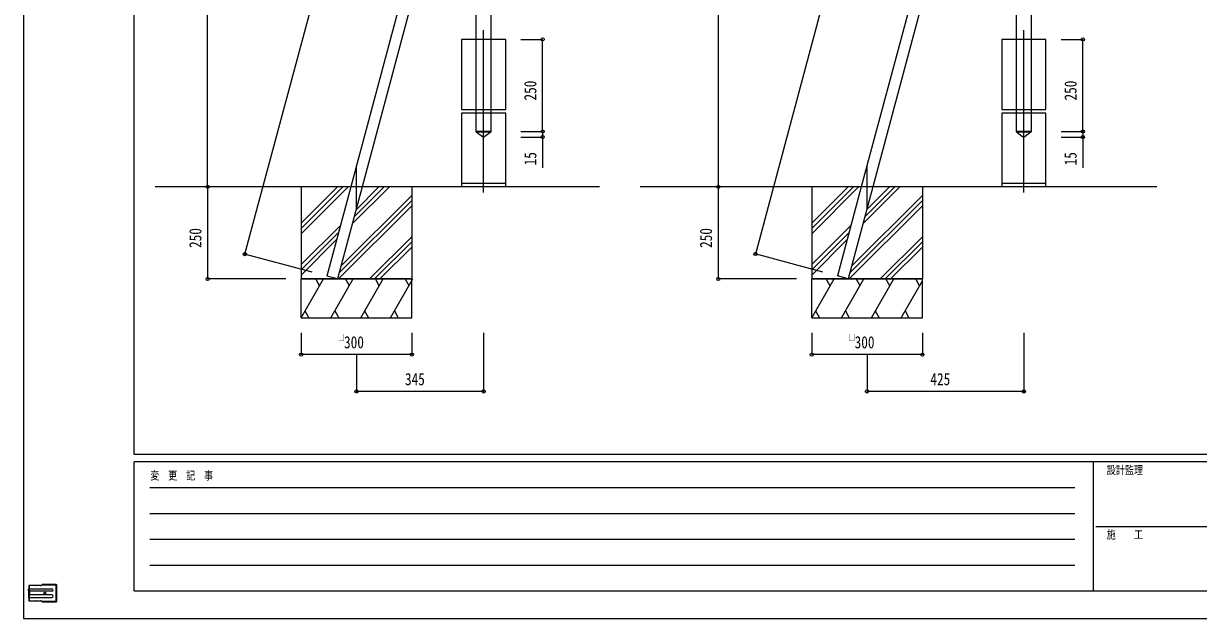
# Model space of a CAD drawing. Units: millimetres, scale not verified. Extents: x -4205 to 4205, y -2970 to 2970.
# Drawn here: x -4205 to -1020, y -2970 to -1356 of the extents above; entities that cross this region are included whole.
import ezdxf
from ezdxf.enums import TextEntityAlignment as Align

# ---------------------------------------------------------------- set-up
doc = ezdxf.new("R2010")
doc.units = ezdxf.units.MM
doc.header["$LTSCALE"] = 16
for name, color, linetype in [('0-3_YKK_13', 4, 'Continuous'), ('0-4_YKK_A1', 4, 'Continuous'), ('0-5_YKK_D', 6, 'Continuous'), ('0-6_YKK_ZWAK', 7, 'Continuous')]:
    doc.layers.add(name, color=color, linetype=linetype)
doc.styles.add('ＭＳ ゴシック', font='')
doc.styles.get('ＭＳ ゴシック').set_extended_font_data('MS Gothic')

msp = doc.modelspace()

# ---------------------------------------------------------------- linework, layer by layer
at = {"layer": '0-3_YKK_13'}
for p, q in [((-4191.77, -2895.12), (-4191.77, -2890.12)), ((-4173.48, -2880.12), (-4190.77, -2880.12)), ((-4190.77, -2880.12), (-4190.77, -2889.12)), ((-4190.77, -2889.12), (-4128.07, -2889.12)), ((-4128.07, -2896.12), (-4190.77, -2896.12)), ((-4190.77, -2906.12), (-4190.77, -2896.12)), ((-4189.77, -2891.12), (-4189.77, -2894.12)), ((-4188.77, -2890.12), (-4188.77, -2880.12)), ((-4188.77, -2895.12), (-4188.77, -2907.12)), ((-4158.48, -2880.12), (-4172.06, -2880.12)), ((-4156.77, -2880.12), (-4157.06, -2880.12)), ((-4156.77, -2880.12), (-4154.27, -2877.62)), ((-4117.27, -2879.62), (-4156.27, -2879.62)), ((-4116.27, -2877.62), (-4154.27, -2877.62)), ((-4116.27, -2921.62), (-4116.27, -2880.62)), ((-4114.27, -2922.62), (-4114.27, -2879.62)), ((-4191.77, -2907.12), (-4191.77, -2912.12)), ((-4128.07, -2906.12), (-4190.77, -2906.12)), ((-4190.77, -2913.12), (-4190.77, -2922.12)), ((-4190.77, -2913.12), (-4128.07, -2913.12)), ((-4190.77, -2922.12), (-4173.48, -2922.12)), ((-4189.77, -2908.12), (-4189.77, -2911.12)), ((-4188.77, -2922.12), (-4188.77, -2912.12)), ((-4172.06, -2922.12), (-4158.48, -2922.12)), ((-4157.06, -2922.12), (-4156.77, -2922.12)), ((-4154.27, -2924.62), (-4156.77, -2922.12)), ((-4156.27, -2922.62), (-4117.27, -2922.62)), ((-4154.27, -2924.62), (-4116.27, -2924.62))]:
    msp.add_line(p, q, dxfattribs=at)
msp.add_circle((-4147.07, -2901.12), 2.25, dxfattribs=at)
for centre, radius, start, end in [((-4190.77, -2890.12), 1, 90, 180), ((-4190.77, -2895.12), 1, 180, 270), ((-4188.77, -2891.12), 1, 90, 180), ((-4188.77, -2894.12), 1, 180, 270), ((-4172.77, -2879.42), 1, 224.427, 315.573), ((-4157.77, -2879.42), 1, 224.427, 315.573), ((-4128.07, -2892.62), 3.5, 270, 90), ((-4117.27, -2880.62), 1, 0, 90), ((-4116.27, -2879.62), 2, 0, 90), ((-4190.77, -2907.12), 1, 90, 180), ((-4190.77, -2912.12), 1, 180, 270), ((-4188.77, -2908.12), 1, 90, 180), ((-4188.77, -2911.12), 1, 180, 270), ((-4172.77, -2922.82), 1, 44.427, 135.573), ((-4157.77, -2922.82), 1, 44.427, 135.573), ((-4128.07, -2909.62), 3.5, 270, 90), ((-4117.27, -2921.62), 1, 270, 0), ((-4116.27, -2922.62), 2, 270, 0)]:
    msp.add_arc(centre, radius, start, end, dxfattribs=at)
at = {"layer": '0-4_YKK_A1'}
for p, q in [((-1513.08, -1399.06), (-1513.08, 519.44)), ((-2977.7, -1399.06), (-2977.7, 119.44)), ((-2937.7, 119.94), (-2937.7, -1399.06)), ((-1551.46, -372.71), (-1933.65, -1799.06)), ((-1531.48, -414.06), (-1902.59, -1799.06)), ((-3016.08, -672.71), (-3317.89, -1799.06)), ((-2996.1, -714.06), (-3286.83, -1799.06)), ((-2897.7, -1399.06), (-3017.7, -1399.06)), ((-2977.7, -1649.06), (-2977.7, -1399.06)), ((-2957.7, -1814.06), (-2957.7, -1374.11)), ((-2937.7, -1399.06), (-2937.7, -1649.06)), ((-2897.7, -1589.06), (-2897.7, -1399.06)), ((-1433.08, -1399.06), (-1553.08, -1399.06)), ((-1513.08, -1649.06), (-1513.08, -1399.06)), ((-1493.08, -1814.06), (-1493.08, -1374.11)), ((-1433.08, -1589.06), (-1433.08, -1399.06)), ((-3017.7, -1599.06), (-3017.7, -1799.06)), ((-2957.7, -1599.06), (-3017.7, -1599.06)), ((-1553.08, -1599.06), (-1553.08, -1799.06)), ((-1493.08, -1599.06), (-1553.08, -1599.06)), ((-2939.22, -1649.06), (-2979.22, -1649.06)), ((-2977.9, -1650.06), (-2961.02, -1662.8)), ((-2937.5, -1650.06), (-2954.39, -1662.8)), ((-1513.28, -1650.06), (-1496.4, -1662.8)), ((-1473.08, -1649.06), (-1513.08, -1649.06)), ((-1472.88, -1650.06), (-1489.77, -1662.8)), ((-3302.36, -1857.09), (-3302.36, -1741.04)), ((-3302.36, -1857.09), (-3302.36, -1741.04)), ((-1918.12, -1857.09), (-1918.12, -1741.04)), ((-2643.11, -1799.06), (-3848.44, -1799.06)), ((-3452.36, -1799.06), (-3452.36, -2049.06)), ((-3452.36, -1897.91), (-3353.51, -1799.06)), ((-3452.36, -1912.05), (-3339.37, -1799.06)), ((-3452.36, -1926.19), (-3325.22, -1799.06)), ((-3317.89, -1799.06), (-3382.79, -2041.3)), ((-3286.83, -1799.06), (-3353.81, -2049.06)), ((-3313.82, -1899.78), (-3213.09, -1799.06)), ((-3308.64, -1880.47), (-3227.23, -1799.06)), ((-3303.46, -1861.15), (-3241.38, -1799.06)), ((-3152.36, -1799.06), (-3152.36, -2049.06)), ((-3017.7, -1789.06), (-2897.7, -1789.06)), ((-1132.8, -1799.06), (-2533.24, -1799.06)), ((-2068.12, -1799.06), (-2068.12, -2049.06)), ((-2068.12, -1897.91), (-1969.27, -1799.06)), ((-2068.12, -1912.05), (-1955.13, -1799.06)), ((-2068.12, -1926.19), (-1940.99, -1799.06)), ((-1933.65, -1799.06), (-1998.44, -2040.86)), ((-1902.59, -1799.06), (-1969.46, -2048.63)), ((-1929.58, -1899.78), (-1828.86, -1799.06)), ((-1924.4, -1880.47), (-1843, -1799.06)), ((-1919.23, -1861.15), (-1857.14, -1799.06)), ((-1768.12, -1799.06), (-1768.12, -2049.06)), ((-1553.08, -1789.06), (-1433.08, -1789.06)), ((-3349.68, -2033.64), (-3152.36, -1836.32)), ((-3344.5, -2014.32), (-3152.36, -1822.17)), ((-1965.45, -2033.64), (-1768.12, -1836.32)), ((-1960.27, -2014.32), (-1768.12, -1822.17)), ((-3350.96, -2049.06), (-3152.36, -1850.46)), ((-1966.73, -2049.06), (-1768.12, -1850.46)), ((-3452.36, -2010.04), (-3345.89, -1903.57)), ((-2068.12, -2010.04), (-1961.65, -1903.57)), ((-3452.36, -2024.18), (-3351.07, -1922.89)), ((-3452.36, -2038.32), (-3356.24, -1942.21)), ((-3267.12, -2049.06), (-3152.36, -1934.3)), ((-2068.12, -2024.18), (-1966.83, -1922.89)), ((-2068.12, -2038.32), (-1972.01, -1942.21)), ((-1882.88, -2049.06), (-1768.12, -1934.3)), ((-3252.97, -2049.06), (-3152.36, -1948.45)), ((-3238.83, -2049.06), (-3152.36, -1962.59)), ((-1868.74, -2049.06), (-1768.12, -1948.45)), ((-1854.6, -2049.06), (-1768.12, -1962.59)), ((-3452.36, -2049.06), (-3152.36, -2049.06)), ((-3452.36, -2154.06), (-3452.36, -2049.06)), ((-3452.36, -2154.06), (-3391.73, -2049.06)), ((-3152.36, -2049.06), (-3452.36, -2049.06)), ((-3402.24, -2067.25), (-3412.74, -2049.06)), ((-3353.81, -2049.06), (-3382.79, -2041.3)), ((-3371.53, -2154.06), (-3310.91, -2049.06)), ((-3321.41, -2067.25), (-3331.91, -2049.06)), ((-3290.7, -2154.06), (-3230.08, -2049.06)), ((-3240.58, -2067.25), (-3251.08, -2049.06)), ((-3209.87, -2154.06), (-3149.25, -2049.06)), ((-3159.75, -2067.25), (-3170.25, -2049.06)), ((-3152.36, -2154.06), (-3152.36, -2049.06)), ((-2068.12, -2049.06), (-1768.12, -2049.06)), ((-2068.12, -2154.06), (-2068.12, -2049.06)), ((-2068.12, -2154.06), (-2007.5, -2049.06)), ((-1768.12, -2049.06), (-2068.12, -2049.06)), ((-2018, -2067.25), (-2028.5, -2049.06)), ((-1969.46, -2048.63), (-1998.44, -2040.86)), ((-1987.29, -2154.06), (-1926.67, -2049.06)), ((-1937.17, -2067.25), (-1947.67, -2049.06)), ((-1906.46, -2154.06), (-1845.84, -2049.06)), ((-1856.34, -2067.25), (-1866.84, -2049.06)), ((-1825.63, -2154.06), (-1768.12, -2054.45)), ((-1775.51, -2067.25), (-1786.01, -2049.06)), ((-1768.12, -2154.06), (-1768.12, -2049.06)), ((-3452.36, -2154.06), (-3152.36, -2154.06)), ((-3441.86, -2135.88), (-3431.36, -2154.06)), ((-3361.03, -2135.88), (-3350.53, -2154.06)), ((-3280.2, -2135.88), (-3269.7, -2154.06)), ((-3199.37, -2135.88), (-3188.87, -2154.06)), ((-2068.12, -2154.06), (-1768.12, -2154.06)), ((-2057.62, -2135.88), (-2047.12, -2154.06)), ((-1976.79, -2135.88), (-1966.29, -2154.06)), ((-1895.96, -2135.88), (-1885.46, -2154.06)), ((-1815.13, -2135.88), (-1804.63, -2154.06))]:
    msp.add_line(p, q, dxfattribs=at)
for points in [[(-1473.08, 523.44), (-1473.08, -1399.06), (-1473.08, -1649.06)], [(-3017.7, -1399.06), (-3017.7, -1589.06), (-2897.7, -1589.06)], [(-1553.08, -1399.06), (-1553.08, -1589.06), (-1433.08, -1589.06)], [(-2897.7, -1799.06), (-2897.7, -1599.06), (-2957.7, -1599.06)], [(-1433.08, -1799.06), (-1433.08, -1599.06), (-1493.08, -1599.06)]]:
    msp.add_lwpolyline(points, dxfattribs=at)
for points in [[(-2937.5, -1650.06), (-2937.5, -1649.06), (-2977.9, -1649.06), (-2977.9, -1650.06)], [(-1472.88, -1650.06), (-1472.88, -1649.06), (-1513.28, -1649.06), (-1513.28, -1650.06)]]:
    msp.add_lwpolyline(points, close=True, dxfattribs=at)
for centre in [(-2957.7, -1659.06), (-1493.08, -1659.06)]:
    msp.add_arc(centre, 5, 228.46355, 311.53645, dxfattribs=at)
at = {"layer": '0-5_YKK_D'}
for p, q in [((-1770.15, -300.65), (-2220.5, -1981.36)), ((-2321.46, -399.06), (-2321.46, -1799.06)), ((-3604.85, -1981.8), (-3234.77, -600.65)), ((-3705.81, -1799.06), (-3705.81, -699.06)), ((-2856.7, -1399.06), (-2796.7, -1399.06)), ((-2797.7, -1649.06), (-2797.7, -1399.06)), ((-1392.08, -1399.06), (-1332.08, -1399.06)), ((-1333.08, -1649.06), (-1333.08, -1399.06)), ((-2856.7, -1649.06), (-2796.7, -1649.06)), ((-2856.7, -1649.06), (-2796.7, -1649.06)), ((-1392.08, -1649.06), (-1332.08, -1649.06)), ((-1392.08, -1649.06), (-1332.08, -1649.06)), ((-2856.7, -1664.06), (-2796.7, -1664.06)), ((-1392.08, -1664.06), (-1332.08, -1664.06)), ((-3705.81, -1799.06), (-3705.81, -2049.06)), ((-2321.46, -1799.06), (-2321.46, -2049.06)), ((-3422.39, -2030.69), (-3605.81, -1981.54)), ((-2038.04, -2030.25), (-2221.46, -1981.1)), ((-3493.36, -2049.06), (-3706.81, -2049.06)), ((-2109.12, -2049.06), (-2322.46, -2049.06)), ((-3452.36, -2195.06), (-3452.36, -2255.06)), ((-3152.36, -2195.06), (-3152.36, -2255.06)), ((-2957.7, -2195.06), (-2957.7, -2355.06)), ((-2068.12, -2195.06), (-2068.12, -2255.06)), ((-1768.12, -2195.06), (-1768.12, -2255.06)), ((-1493.08, -2195.06), (-1493.08, -2355.06)), ((-3152.36, -2254.06), (-3452.36, -2254.06)), ((-3302.36, -2255.06), (-3302.36, -2355.06)), ((-1768.12, -2254.06), (-2068.12, -2254.06)), ((-1918.12, -2255.06), (-1918.12, -2355.06)), ((-2957.7, -2354.06), (-3302.36, -2354.06)), ((-1493.08, -2354.06), (-1918.12, -2354.06))]:
    msp.add_line(p, q, dxfattribs=at)
for points in [[(-2797.7, -1649.06), (-2797.7, -1664.06), (-2797.7, -1747.86)], [(-1333.08, -1649.06), (-1333.08, -1664.06), (-1333.08, -1747.86)]]:
    msp.add_lwpolyline(points, dxfattribs=at)
for centre in [(-2797.7, -1399.06), (-1333.08, -1399.06), (-2797.7, -1649.06), (-2797.7, -1649.06), (-1333.08, -1649.06), (-1333.08, -1649.06), (-2797.7, -1664.06), (-1333.08, -1664.06), (-3705.81, -1799.06), (-3705.81, -1799.06), (-2321.46, -1799.06), (-2321.46, -1799.06), (-3604.85, -1981.8), (-2220.5, -1981.36), (-3705.81, -2049.06), (-2321.46, -2049.06), (-3452.36, -2254.06), (-3152.36, -2254.06), (-2068.12, -2254.06), (-1768.12, -2254.06), (-3302.36, -2354.06), (-2957.7, -2354.06), (-1918.12, -2354.06), (-1493.08, -2354.06)]:
    msp.add_circle(centre, 4.25, dxfattribs=at)
at = {"layer": '0-6_YKK_ZWAK'}
for p, q in [((-3904.98, -2525), (-3904.98, 2775)), ((3895.02, -2525), (-3904.98, -2525)), ((-1304.98, -2545), (-3904.98, -2545)), ((-3904.98, -2895), (-3904.98, -2545)), ((-1304.98, -2545), (-1304.98, -2895)), ((-4.98, -2545), (-1304.98, -2545)), ((-3862.48, -2615), (-1354.98, -2615)), ((-3862.48, -2685), (-1354.98, -2685)), ((-1297.48, -2720), (-4.98, -2720)), ((-3862.48, -2755), (-1354.98, -2755)), ((-3862.48, -2825), (-1354.98, -2825)), ((-3904.98, -2895), (-1304.98, -2895)), ((-1304.98, -2895), (-4.98, -2895))]:
    msp.add_line(p, q, dxfattribs=at)
msp.add_lwpolyline([(-4205, -2970), (4205, -2970), (4205, 2970), (-4205, 2970)], close=True, dxfattribs=at)

# ---------------------------------------------------------------- texts
at = {"layer": '0-5_YKK_D', "style": 'ＭＳ ゴシック', "width": 0.8}
for s, p in [('250', (-2804.7, -1564.86)), ('250', (-1340.08, -1564.86)), ('15', (-2804.7, -1740.86)), ('15', (-1340.08, -1740.86)), ('250', (-3712.81, -1964.86)), ('250', (-2328.46, -1964.86))]:
    msp.add_text(s, height=32.99, rotation=90, dxfattribs=at).set_placement(p, align=Align.BOTTOM_LEFT)
for s, height, p in [('□', 16.5, (-3352.76, -2220.81)), ('300', 32.99, (-3335.96, -2247.06)), ('□', 16.5, (-1968.52, -2220.81)), ('300', 32.99, (-1951.72, -2247.06)), ('345', 32.99, (-3170.83, -2347.06)), ('425', 32.99, (-1746.4, -2347.06))]:
    msp.add_text(s, height=height, dxfattribs=at).set_placement(p, align=Align.BOTTOM_LEFT)
at = {"layer": '0-6_YKK_ZWAK', "style": 'ＭＳ ゴシック', "width": 0.8}
for s, p in [('変  更  記  事', (-3861.31, -2600)), ('設計監理', (-1268.31, -2585)), ('施\u3000\u3000工', (-1268.31, -2760))]:
    msp.add_text(s, height=21.99, dxfattribs=at).set_placement(p, align=Align.BOTTOM_LEFT)

doc.saveas('drawing.dxf')
